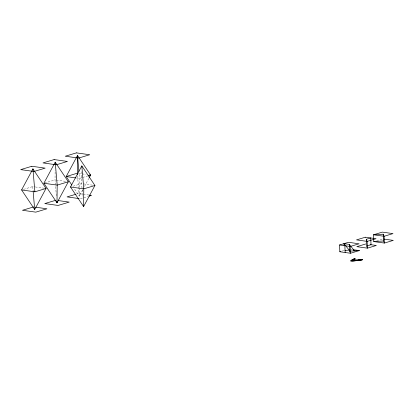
<?xml version="1.0" encoding="UTF-8"?>
<svg xmlns="http://www.w3.org/2000/svg" width="414" height="414" viewBox="0 0 414 414"><rect width="100%" height="100%" fill="white"/><g stroke="black" fill="none" stroke-linecap="round" stroke-linejoin="round"><path stroke-width="0.31" stroke-dasharray="2.07 1.55" d="M56.392 195.832L55.026 179.904L55.129 170.408M79.374 187.915L79.286 196.148L73.971 188.204M79.379 187.283L79.478 178.418L79.038 173.321M81.76 171.603L81.63 183.63L82.779 197.012M82.655 189.881L79.286 196.148L78.686 189.136M84.492 186.466L88.782 178.491M23.448 189.395L32.732 186.6L34.636 186.869M44.5 183.066L55.026 179.904M81.951 177.678L79.478 178.418L76.311 177.979M82.572 177.492L87.525 176.002M72.962 186.238L81.63 183.63L93.036 185.229M76.347 194.099L78.205 193.54L82.64 194.161M80.363 198.751L87.794 196.521M342.062 251.091L344.293 250.418M376.714 240.679L382.655 238.894M78.588 173.388L86.19 174.449M56.294 180.085L67.063 181.591M35.268 186.957L46.037 188.463M83.276 194.249L88.974 195.051M350.627 249.342L352.505 249.606M77.537 175.759L78.629 188.499M32.732 186.6L33.115 191.061"/><path stroke-width="0.62" d="M77.428 174.48L77.511 155.483L90.625 175.07L89.088 177.922M83.597 206.57L83.788 188.846L81.822 165.905L70.489 186.978L83.597 206.57L94.935 185.493L81.822 165.905M21.59 189.948L32.923 168.876L46.037 188.463L34.698 209.541L21.59 189.948L34.89 191.811L46.037 188.463M43.879 183.252L55.217 162.179L68.331 181.767L56.992 202.844L43.879 183.252L57.184 185.115L68.331 181.767M355.145 258.703L354.989 258.869A34.595 7.488 -2.5 0 1 354.565 259.257L354.193 259.676L356.195 259.956A5.046 1.092 -2.5 0 0 357.334 259.992L361.976 259.661M355.005 258.683C349.835 261.524 361.308 259.65 362.115 259.681M354.581 258.626C344.634 263.123 360.413 259.749 362.26 259.697M77.32 173.207L66.173 176.555L71.845 185.027M88.146 175.815L90.625 175.07L89.357 174.894M94.935 185.493L83.788 188.846L70.489 186.978M33.622 206.933L22.475 210.281L35.78 212.144L46.927 208.796L35.521 207.202M55.916 200.236L44.769 203.584L58.069 205.447L69.216 202.099L58.446 200.593M75.731 194.285L67.063 196.888L79.095 198.575M89.031 196.148L91.51 195.403L89.61 195.139M339.537 244.984L348.453 242.304L359.093 243.794L350.177 246.475L339.537 244.984L339.832 251.759L350.477 253.249L359.393 250.573L353.132 249.694M370.085 244.602L376.347 245.476L367.43 248.157L366.566 246.071L366.271 239.297L370.727 237.957L371.027 244.731L367.125 245.906M339.832 251.759L340.945 251.427M365.702 243.986L356.785 246.666L367.43 248.157L367.135 241.378L366.271 239.297M374.929 241.217L373.738 241.574L373.444 234.795L382.36 232.119L393.005 233.61L384.089 236.285L373.444 234.795L383.224 234.2L384.089 236.285L384.383 243.065L373.738 241.574L383.519 240.979L384.383 243.065L393.3 240.384L383.907 239.069M361.37 259.92L362.54 259.738M362.685 259.759C361.732 259.676 343.879 263.159 353.163 259.407A41.809 9.051 -2.5 0 0 354.441 258.605M362.4 259.718C361.572 259.733 347.651 262.114 353.779 259.278A36.799 7.964 -2.5 0 0 354.72 258.641M361.375 259.826C360.775 259.837 349.463 261.56 354.011 259.242A44.127 9.553 -2.5 0 0 354.865 258.662M344.903 250.382L349.794 250.087M344.075 245.492L343.993 243.644L349.318 244.389L349.613 251.163L359.393 250.573M75.674 177.885L66.173 176.555L77.511 155.483L78.877 171.412M353.318 250.703L354.503 250.868L349.318 244.389L350.177 246.475L350.477 253.249L349.613 251.163M343.993 243.644L349.183 250.123M55.217 162.179L57.184 185.115L56.992 202.844L56.884 201.566M32.923 168.876L34.89 191.811M33.172 191.698L34.698 209.541M383.224 234.2L383.519 240.979M344.857 245.73L345.152 252.504M31.847 166.268L20.7 169.621L34.005 171.484L45.152 168.136L31.847 166.268M54.141 159.571L42.994 162.919L56.294 164.788L67.441 161.434L54.141 159.571M76.43 152.875L65.283 156.223L78.588 158.086L89.734 154.738L76.43 152.875M365.407 237.212L356.49 239.887L367.135 241.378L376.052 238.702L365.407 237.212"/></g></svg>
